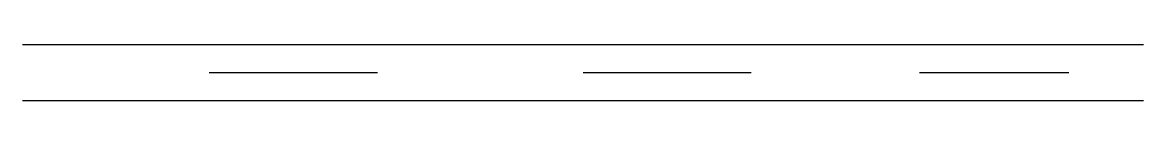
# Model space of a CAD drawing. Extents: x 0 to 6000, y 0 to 5546.
# Drawn here: x 0 to 6000, y 0 to 300 of the extents above; entities outside this region: 3.
import ezdxf

# ---------------------------------------------------------------- set-up
doc = ezdxf.new("R2010")
doc.units = 0

msp = doc.modelspace()

# ---------------------------------------------------------------- linework, layer by layer
at = {"layer": 'A-DOOR'}
for p, q in [((1000, 150), (1900, 150)), ((3000, 150), (3900, 150))]:
    msp.add_line(p, q, dxfattribs=at)
at = {"layer": 'A-WALL'}
for p, q in [((0, 300), (6000, 300)), ((0, 0), (6000, 0))]:
    msp.add_line(p, q, dxfattribs=at)
at = {"layer": 'A-WINDOW'}
msp.add_line((4800, 150), (5600, 150), dxfattribs=at)

# ---------------------------------------------------------------- texts
at = {"layer": 'A-ANNO'}
for s, p in [('一层层高：3.600m', (0, 4800)), ('二层层高 3300mm', (0, 4400))]:
    msp.add_text(s, height=220, dxfattribs=at).set_placement(p)
at = {"layer": 'A-TITLE'}
msp.add_text('一层建筑平面图', height=300, dxfattribs=at).set_placement((0, 5200))

doc.saveas('drawing.dxf')
